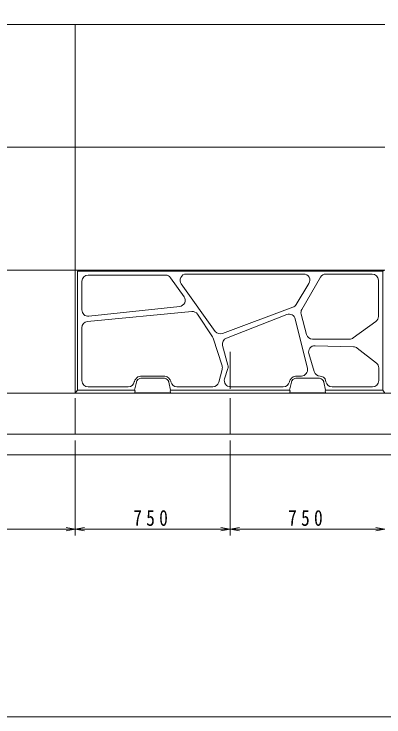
# Model space of a CAD drawing. Units: millimetres on the paper, scale 1:30. Extents: x 20 to 821, y 20 to 574.
# Drawn here: x 503.7 to 563.5, y 20 to 133.6 of the extents above; entities that cross this region are included whole.
import ezdxf

# ---------------------------------------------------------------- set-up
doc = ezdxf.new("R2010")
doc.units = ezdxf.units.MM
doc.linetypes.add('DASHED', pattern=[7.5, 6, -1.5])
for name, color, linetype, lineweight in [('D-STR-DIM', 7, 'Continuous', 13), ('D-STR-STR2', 4, 'Continuous', 13), ('D-STR-STR3', 1, 'Continuous', 13), ('D-TTL', 2, 'Continuous', 13)]:
    doc.layers.add(name, color=color, linetype=linetype, lineweight=lineweight)
doc.styles.add('ＭＳ ゴシック-5.0-0.0', font='')
doc.styles.get('ＭＳ ゴシック-5.0-0.0').set_extended_font_data('ＭＳ ゴシック-5.0-0.0')

msp = doc.modelspace()

# ---------------------------------------------------------------- linework, layer by layer
at = {"layer": 'D-STR-DIM'}
for p, q in [((513.619, 64.675), (513.619, 49.341)), ((513.619, 64.675), (513.619, 49.341)), ((538.619, 64.675), (538.619, 49.341)), ((538.619, 64.675), (538.619, 49.341)), ((488.619, 50.341), (513.619, 50.341)), ((513.619, 50.341), (512.119, 50.591)), ((513.619, 50.341), (512.119, 50.091)), ((513.619, 50.341), (515.119, 50.591)), ((513.619, 50.341), (538.619, 50.341)), ((513.619, 50.341), (515.119, 50.091)), ((538.619, 50.341), (537.119, 50.591)), ((538.619, 50.341), (537.119, 50.091)), ((538.619, 50.341), (540.119, 50.591)), ((538.619, 50.341), (563.619, 50.341)), ((538.619, 50.341), (540.119, 50.091)), ((563.619, 50.341), (562.119, 50.591)), ((563.619, 50.341), (562.119, 50.091))]:
    msp.add_line(p, q, dxfattribs=at)
at = {"layer": 'D-STR-STR2'}
for p, q in [((513.619, 131.91), (476.119, 131.91)), ((513.619, 131.91), (513.619, 112.054)), ((513.619, 112.054), (513.619, 131.91)), ((563.619, 131.91), (513.619, 131.91)), ((513.619, 112.054), (476.119, 112.054)), ((513.619, 112.054), (504.052, 112.054)), ((513.619, 112.054), (513.619, 92.198)), ((513.619, 92.198), (513.619, 112.054)), ((563.619, 112.054), (513.619, 112.054)), ((523.185, 112.054), (513.619, 112.054)), ((563.619, 112.054), (554.052, 112.054)), ((513.619, 92.198), (476.119, 92.198)), ((513.619, 92.198), (504.052, 92.198)), ((513.619, 92.198), (513.619, 72.341)), ((513.619, 72.341), (513.619, 92.198)), ((563.619, 92.198), (513.619, 92.198)), ((523.185, 92.198), (513.619, 92.198)), ((513.952, 92.049), (513.952, 72.789)), ((563.285, 92.049), (513.952, 92.049)), ((563.619, 92.198), (554.052, 92.198)), ((563.285, 92.049), (563.619, 92.198)), ((563.285, 72.789), (563.285, 92.049)), ((515.684, 91.396), (528.195, 91.396)), ((529.011, 90.974), (531.185, 87.906)), ((531.529, 91.559), (550.496, 91.559)), ((553.206, 91.069), (550.188, 85.842)), ((561.553, 91.569), (554.072, 91.569)), ((514.684, 85.759), (514.684, 90.396)), ((536.224, 82.306), (530.717, 89.975)), ((551.35, 90.038), (549.266, 86.622)), ((562.553, 84.711), (562.553, 90.569)), ((530.476, 86.333), (515.79, 84.764)), ((515.588, 83.891), (532.418, 85.515)), ((548.762, 86.206), (537.386, 81.953)), ((533.346, 85.074), (535.767, 81.444)), ((547.8, 85.007), (538.008, 81.222)), ((551.087, 76.325), (549.131, 84.312)), ((550.088, 85.083), (550.97, 81.791)), ((558.492, 81.241), (562.142, 83.903)), ((514.684, 74.341), (514.684, 82.896)), ((535.887, 81.193), (537.314, 76.725)), ((551.936, 81.049), (557.903, 81.049)), ((537.404, 80.026), (538.267, 76.86)), ((552.323, 79.981), (558.551, 79.823)), ((559.143, 79.61), (562.236, 77.181)), ((552.19, 75.804), (551.333, 78.706)), ((537.328, 76.167), (536.783, 74.087)), ((538.254, 76.289), (537.723, 74.649)), ((562.619, 76.395), (562.619, 74.341)), ((524.347, 75.087), (527.857, 75.087)), ((550.116, 75.087), (549.381, 75.087)), ((523.16, 74.189), (523.146, 74.127)), ((523.484, 74.109), (523.193, 72.789)), ((524.355, 74.754), (527.849, 74.754)), ((529.011, 72.789), (528.72, 74.109)), ((529.058, 74.127), (529.044, 74.189)), ((548.193, 74.189), (548.18, 74.127)), ((548.517, 74.109), (548.227, 72.789)), ((552.882, 74.754), (549.389, 74.754)), ((554.044, 72.789), (553.754, 74.109)), ((554.091, 74.127), (554.077, 74.189)), ((513.619, 72.341), (513.952, 72.789)), ((513.952, 72.789), (523.193, 72.789)), ((522.17, 73.341), (515.684, 73.341)), ((523.193, 72.789), (523.286, 72.644)), ((528.918, 72.644), (529.011, 72.789)), ((529.011, 72.789), (548.227, 72.789)), ((535.815, 73.341), (530.034, 73.341)), ((538.675, 73.341), (547.203, 73.341)), ((548.227, 72.789), (548.32, 72.644)), ((553.951, 72.644), (554.044, 72.789)), ((554.044, 72.789), (563.285, 72.789)), ((555.068, 73.341), (561.619, 73.341)), ((563.285, 72.789), (563.619, 72.341)), ((513.619, 72.341), (504.052, 72.341)), ((523.185, 72.341), (513.619, 72.341)), ((523.286, 72.644), (523.185, 72.341)), ((523.198, 72.379), (529.006, 72.379)), ((529.019, 72.341), (528.918, 72.644)), ((548.219, 72.341), (529.019, 72.341)), ((548.219, 72.341), (548.32, 72.644)), ((554.039, 72.379), (548.231, 72.379)), ((553.951, 72.644), (554.052, 72.341)), ((563.619, 72.341), (554.052, 72.341))]:
    msp.add_line(p, q, dxfattribs=at)
at = {"layer": 'D-STR-STR2', "linetype": 'DASHED', "lineweight": 18}
for p, q in [((513.619, 79.008), (513.619, 65.675)), ((538.619, 79.008), (538.619, 65.675))]:
    msp.add_line(p, q, dxfattribs=at)
at = {"layer": 'D-STR-STR2'}
for points in [[(524.347, 75.087), (524.266, 75.083), (524.148, 75.071), (523.938, 75.024), (523.743, 74.936), (523.507, 74.766), (523.316, 74.552), (523.255, 74.45), (523.209, 74.348), (523.178, 74.256), (523.16, 74.189)], [(529.044, 74.189), (529.026, 74.256), (528.995, 74.348), (528.95, 74.45), (528.888, 74.552), (528.697, 74.766), (528.461, 74.936), (528.266, 75.024), (528.056, 75.071), (527.938, 75.083), (527.857, 75.087)], [(549.381, 75.087), (549.3, 75.083), (549.181, 75.071), (548.971, 75.024), (548.777, 74.936), (548.54, 74.766), (548.35, 74.552), (548.288, 74.45), (548.243, 74.348), (548.212, 74.256), (548.193, 74.189)], [(553.149, 75.087), (553.677, 74.913), (553.948, 74.624), (554.081, 74.175)], [(524.355, 74.754), (524.291, 74.751), (524.201, 74.741), (524.044, 74.706), (523.911, 74.646), (523.732, 74.517), (523.586, 74.353), (523.551, 74.295), (523.52, 74.227), (523.497, 74.159), (523.484, 74.109)], [(528.72, 74.109), (528.707, 74.159), (528.684, 74.227), (528.653, 74.295), (528.618, 74.353), (528.472, 74.517), (528.293, 74.646), (528.16, 74.706), (528.003, 74.741), (527.913, 74.751), (527.849, 74.754)], [(549.389, 74.754), (549.324, 74.751), (549.234, 74.741), (549.077, 74.706), (548.944, 74.646), (548.765, 74.517), (548.619, 74.353), (548.584, 74.295), (548.554, 74.227), (548.531, 74.159), (548.517, 74.109)], [(553.754, 74.109), (553.74, 74.159), (553.717, 74.227), (553.687, 74.295), (553.652, 74.353), (553.506, 74.517), (553.326, 74.646), (553.194, 74.706), (553.036, 74.741), (552.946, 74.751), (552.882, 74.754)]]:
    msp.add_lwpolyline(points, dxfattribs=at)
for centre, start, end in [((515.684, 90.396), 90, 180), ((528.195, 90.396), 35.32414, 90), ((531.529, 90.559), 90, 215.6828), ((550.496, 90.559), 328.61441, 90), ((554.072, 90.569), 90, 150), ((561.553, 90.569), 0, 90), ((530.369, 87.328), 276.09888, 35.32414), ((548.412, 87.142), 290.49734, 328.61441), ((515.684, 85.759), 180, 276.09888), ((532.514, 84.52), 33.69007, 95.51124), ((551.054, 85.342), 150, 195), ((548.16, 84.074), 13.75721, 111.13424), ((561.553, 84.711), 306.0975, 0), ((515.684, 82.896), 95.51124, 180), ((537.036, 82.89), 215.6828, 290.49734), ((551.936, 82.049), 195, 270), ((534.935, 80.889), 17.7029, 33.69007), ((538.369, 80.289), 111.13424, 195.25512), ((557.903, 82.049), 270, 306.0975), ((552.295, 78.982), 88.35402, 195.9966), ((558.525, 78.823), 51.86296, 88.54232), ((536.361, 76.421), 345.29615, 17.7029), ((537.303, 76.597), 342.06376, 15.25512), ((550.116, 76.087), 270, 13.75721), ((561.619, 76.395), 0, 51.86296), ((553.149, 76.087), 196.44914, 270), ((515.684, 74.341), 180, 270), ((522.17, 74.341), 270, 347.59793), ((530.034, 74.341), 192.40207, 270), ((535.815, 74.341), 270, 345.29615), ((538.675, 74.341), 162.06376, 270), ((547.203, 74.341), 270, 347.59793), ((555.068, 74.341), 192.40207, 270), ((561.619, 74.341), 270, 0)]:
    msp.add_arc(centre, 1, start, end, dxfattribs=at)
at = {"layer": 'D-STR-STR3'}
for p, q in [((476.119, 72.341), (651.119, 72.341)), ((476.119, 65.675), (651.119, 65.675)), ((476.119, 62.341), (651.119, 62.341))]:
    msp.add_line(p, q, dxfattribs=at)
at = {"layer": 'D-TTL'}
msp.add_lwpolyline([(20, 20), (20, 574), (821, 574), (821, 20)], close=True, dxfattribs=at)

# ---------------------------------------------------------------- texts
at = {"layer": 'D-STR-DIM', "char_height": 2.566, "attachment_point": 8, "style": 'ＭＳ ゴシック-5.0-0.0'}
for insert in [(526.119, 50.841), (551.119, 50.841)]:
    msp.add_mtext('\\T1.5;\\W0.8;750', dxfattribs=dict(at, insert=insert))

doc.saveas('drawing.dxf')
